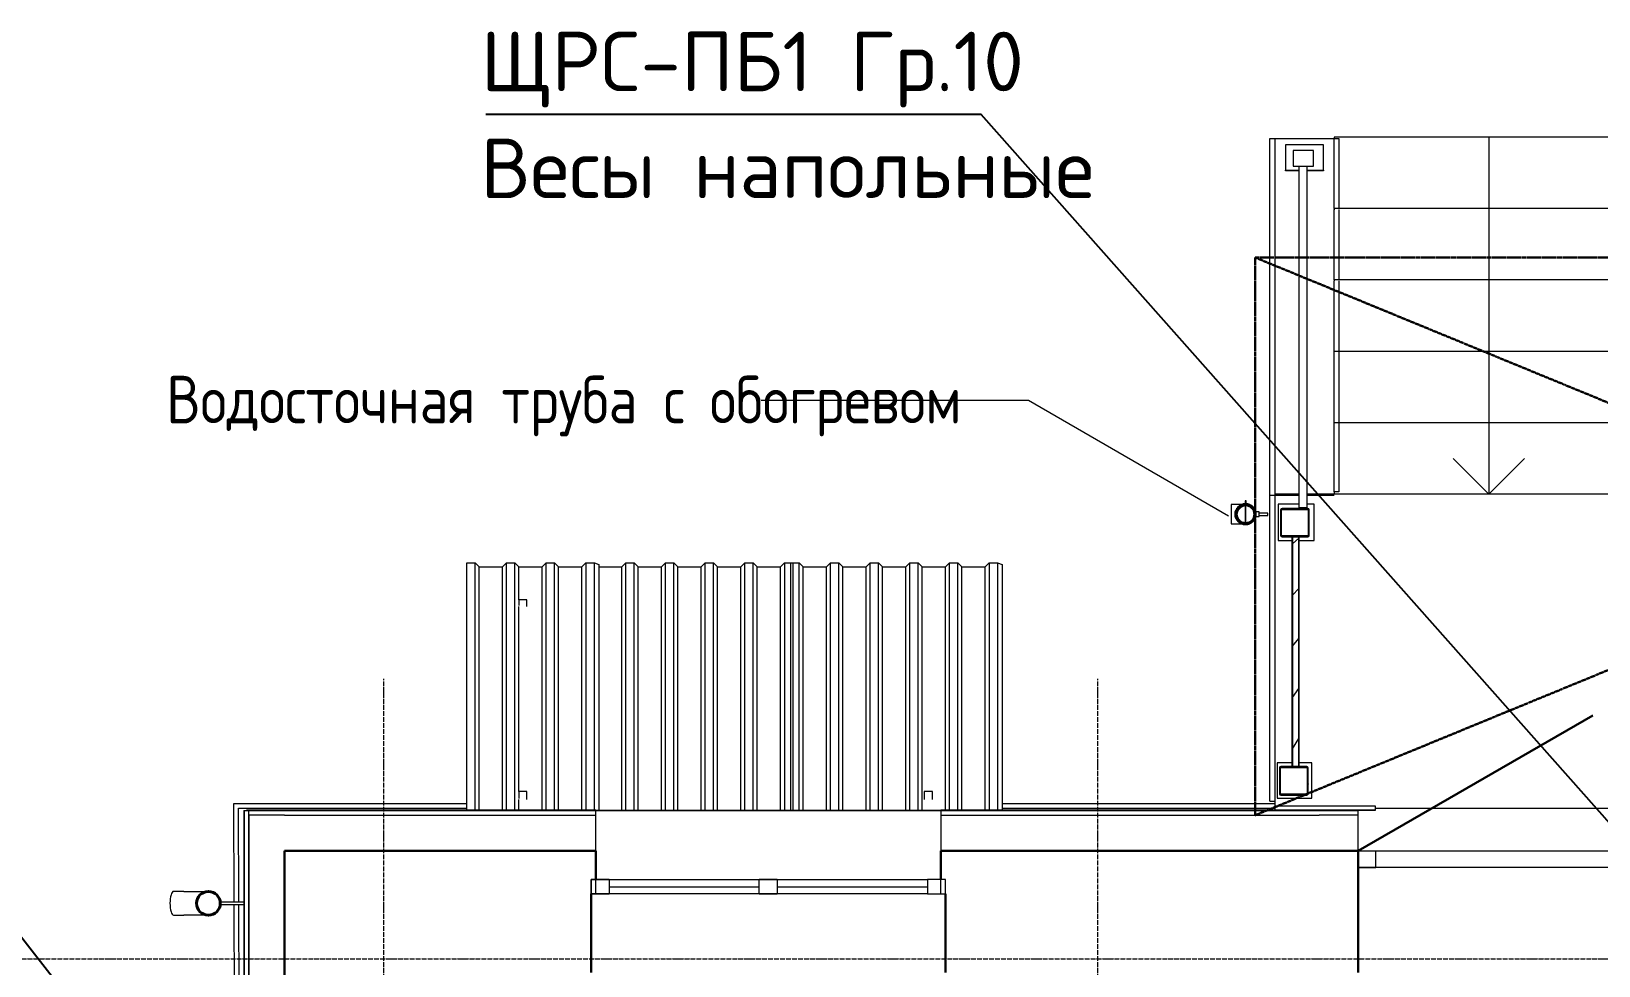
# Model space of a CAD drawing. Header units: millimetres. Extents: x -32 to 417638015, y -35 to 175284279.
# Drawn here: x 416309123 to 416315710, y 175274716 to 175278643 of the extents above; entities that cross this region are included whole.
import ezdxf

# ---------------------------------------------------------------- set-up
doc = ezdxf.new("R2010")
doc.units = ezdxf.units.MM
doc.linetypes.add('ADSK_Линия сетки', pattern=[25, 20, -2.5, 0, -2.5])
doc.linetypes.add('ADSK_Штриховая_ш3 п1_5', pattern=[4.5, 3, -1.5])
for name, color, linetype, lineweight in [('_ Окна', 7, 'Continuous', 9), ('Аннотация', 7, 'Continuous', 18), ('Двери', 7, 'Continuous', 9), ('Лестницы', 7, 'Continuous', 9), ('Обобщенные модели', 7, 'Continuous', 18), ('Ограждение', 7, 'Continuous', 9), ('Окна', 7, 'Continuous', 9), ('Оси', 253, 'Continuous', 9), ('Перекрытие', 7, 'Continuous', 18), ('Стены внутренние', 7, 'Continuous', 18), ('Стены наружные', 7, 'Continuous', 18), ('Стены несущие', 7, 'Continuous', 30), ('Стены отделка', 7, 'Continuous', 30), ('Стены штриховка', 7, 'Continuous', 9), ('Стрелки вверх', 7, 'Continuous', 18), ('ШТРИХОВКА', 252, 'Continuous', 15)]:
    doc.layers.add(name, color=color, linetype=linetype, lineweight=lineweight)
doc.layers.add('PDF __ЭМ_Надписи', color=7, linetype='Continuous')
doc.layers.add('PDF _Текст', color=7, linetype='Continuous')
doc.layers.add('Линии', color=7, linetype='Continuous', lineweight=9, true_color=0x00a600)
doc.styles.add('GOST Common_6', font='GOST_Common.ttf', dxfattribs={"width": 0.9, "height": 125})
doc.styles.add('PDF ISOCPEUR', font='isocpeur.ttf')
pattern_1 = [(45, (557.2005734382547, 188.9018102923583), (-106.0660171779821, 106.0660171779821), [])]

# ---------------------------------------------------------------- blocks, each defined once
blk = doc.blocks.new('1 этаж')
at = {"layer": 'Ограждение'}
h = blk.add_hatch(dxfattribs=at)
h.set_pattern_fill('FP_23', color=8, style=0, pattern_type=2)
h.set_pattern_definition(pattern_1)
h.paths.add_polyline_path([(50251.51233648769, 45007.70702969346), (50290.10300589695, 45007.70702969346), (50290.10300589695, 45011.70702969347), (50181.41671439591, 45011.70702969347), (50181.41671439591, 45007.70702969346), (50251.41426027633, 45007.70702969346)])
h.paths.add_polyline_path([(50175.75986014643, 45013.36388394295), (50179.75986014643, 45013.36388394295), (50179.75986014643, 45122.05017544399), (50175.75986014643, 45122.05017544399), (50175.75986014643, 45062.15415830009)])
h.paths.add_polyline_path([(50181.41671439591, 45007.70702969346), (50179.75986014643, 45012.31906844309), (50175.75986014643, 45013.36388394295), (50177.41671439591, 45009.36388394295), (50179.75986014643, 45008.39332119447)])
h.paths.add_polyline_path([(50295.75986014643, 45013.36388394295), (50295.75986014643, 45122.05017544399), (50291.75986014643, 45122.05017544399), (50291.75986014643, 45013.36388394295), (50293.81040484487, 45013.36388394295)])
h.paths.add_polyline_path([(50290.10300589695, 45007.70702969346), (50294.10300589693, 45009.36388394295), (50295.75986014643, 45013.36388394295), (50291.1478213968, 45011.70702969347)])
h.paths.add_polyline_path([(50181.41671439591, 45127.70702969346), (50181.41671439591, 45123.70702969348), (50290.10300589695, 45123.70702969348), (50290.10300589695, 45127.70702969346), (50254.06370508618, 45127.70702969346)])
h.paths.add_polyline_path([(50175.75986014643, 45122.05017544399), (50180.37189889606, 45123.70702969348), (50181.41671439591, 45127.70702969346), (50177.41671439591, 45126.05017544398)])
h.paths.add_polyline_path([(50295.75986014643, 45122.05017544399), (50293.81040484487, 45126.17137476811), (50290.10300589695, 45127.70702969346), (50291.75986014643, 45123.09499094381), (50294.10300589694, 45122.48295219419)])
h = blk.add_hatch(dxfattribs=at)
h.set_pattern_fill('FP_23', color=8, style=0, pattern_type=2)
h.set_pattern_definition(pattern_1)
h.paths.add_polyline_path([(50252.38440076818, 44042.70702969345), (50252.38440076818, 45007.70702969346), (50225.36615272483, 45007.70702969346), (50225.36615272483, 44042.70702969345)])
h = blk.add_hatch(dxfattribs=at)
h.set_pattern_fill('FP_23', color=8, style=0, pattern_type=2)
h.set_pattern_definition(pattern_1)
h.paths.add_polyline_path([(50290.75986014645, 43928.36388394298), (50290.75986014645, 44037.05017544397), (50286.75986014646, 44037.05017544397), (50286.75986014646, 43928.36388394298)])
h.paths.add_polyline_path([(50285.10300589696, 43922.70702969345), (50289.10300589696, 43924.36388394297), (50290.75986014645, 43928.36388394298), (50286.14782139682, 43926.70702969348)])
h.paths.add_polyline_path([(50285.10300589696, 43922.70702969345), (50285.10300589696, 43926.70702969348), (50176.41671439593, 43926.70702969348), (50176.41671439593, 43922.70702969345)])
h.paths.add_polyline_path([(50170.75986014644, 43928.36388394298), (50174.75986014644, 43928.36388394298), (50174.75986014644, 44037.05017544397), (50170.75986014644, 44037.05017544397), (50170.75986014644, 43983.51191490846)])
h.paths.add_polyline_path([(50176.41671439593, 43922.70702969345), (50174.75986014644, 43927.31906844311), (50170.75986014644, 43928.36388394298), (50172.41671439593, 43924.36388394297), (50174.75986014644, 43923.39332119447)])
h.paths.add_polyline_path([(50285.10300589696, 44042.70702969345), (50176.41671439593, 44042.70702969346), (50176.41671439593, 44038.70702969345), (50285.10300589696, 44038.70702969345)])
h.paths.add_polyline_path([(50290.75986014645, 44037.05017544397), (50289.10300589696, 44041.05017544396), (50285.10300589696, 44042.70702969345), (50286.75986014646, 44038.09499094382)])
h.paths.add_polyline_path([(50170.75986014644, 44037.05017544397), (50175.37189889608, 44038.70702969345), (50176.41671439593, 44042.70702969346), (50172.41671439593, 44041.05017544396)])
at = {"layer": '_ Окна', "color": 8, "lineweight": 18}
for p, q in [((47277.18663404747, 43507.70702969345), (47277.18663404747, 43567.70702969345)), ((47277.18663404747, 43567.70702969345), (47353.18663404747, 43567.70702969345)), ((47353.18663404747, 43567.70702969345), (47353.18663404747, 43507.70702969345)), ((47984.18663404747, 43507.70702969345), (47984.18663404747, 43567.70702969345)), ((47984.18663404747, 43567.70702969345), (48060.18663404747, 43567.70702969345)), ((48060.18663404747, 43567.70702969345), (48060.18663404747, 43507.70702969345)), ((48691.18663404747, 43567.70702969345), (48691.18663404747, 43507.70702969345)), ((48767.18663404747, 43567.70702969345), (48691.18663404747, 43567.70702969345)), ((48767.18663404747, 43507.70702969345), (48767.18663404747, 43567.70702969345)), ((47353.18663404747, 43507.70702969345), (47277.18663404747, 43507.70702969345)), ((48060.18663404747, 43507.70702969345), (47984.18663404747, 43507.70702969345)), ((48691.18663404747, 43507.70702969345), (48767.18663404747, 43507.70702969345))]:
    blk.add_line(p, q, dxfattribs=at)
at = {"layer": '_ Окна', "color": 8}
for p, q in [((47297.18663404747, 43507.70702969345), (47297.18663404747, 43567.70702969345)), ((48747.18663404747, 43507.70702969345), (48747.18663404747, 43567.70702969345)), ((47353.18663404747, 43537.70702969345), (47984.18663404747, 43537.70702969345)), ((48060.18663404747, 43537.70702969345), (48691.18663404747, 43537.70702969345))]:
    blk.add_line(p, q, dxfattribs=at)
at = {"layer": 'Аннотация', "color": 8, "lineweight": 9}
for p, q in [((49115.40380761842, 45580.96018787101), (47992.52061695486, 45580.96018787101)), ((49956.23709271409, 45094.72607674604), (49115.40380761842, 45580.96018787101))]:
    blk.add_line(p, q, dxfattribs=at)
at = {"layer": 'Двери', "color": 8, "lineweight": 30}
blk.add_line((50501.18663404747, 43687.70702969439), (51488.45559436173, 44257.70702969439), dxfattribs=at)
at = {"layer": 'Двери', "color": 8}
for p, q in [((50576.18663404745, 43617.70702969341), (50576.18663404748, 43687.70702969343)), ((50501.18663404748, 43617.7070296934), (50576.18663404742, 43617.70702969341))]:
    blk.add_line(p, q, dxfattribs=at)
at = {"layer": 'Лестницы', "color": 8}
for p, q in [((51700.75986014633, 46687.7070296934), (50400.75986014635, 46687.7070296934)), ((50400.75986014635, 46687.7070296934), (50400.75986014635, 46682.42504346154)), ((51700.75986014633, 46687.7070296934), (50400.75986014635, 46687.7070296934)), ((50400.75986014635, 46387.7070296934), (50400.75986014635, 46382.42504346154)), ((51700.75986014633, 46387.7070296934), (50400.75986014635, 46387.7070296934)), ((51700.75986014633, 46387.7070296934), (50400.75986014635, 46387.7070296934)), ((50400.75986014635, 46087.7070296934), (50400.75986014635, 46084.55201778309)), ((51700.75986014633, 46087.7070296934), (50400.75986014635, 46087.7070296934)), ((51700.75986014633, 46087.7070296934), (50400.75986014635, 46087.7070296934)), ((50400.75986014635, 45787.7070296934), (50400.75986014635, 45785.61550494387)), ((51700.75986014633, 45787.7070296934), (50400.75986014635, 45787.7070296934)), ((51700.75986014633, 45787.7070296934), (50400.75986014635, 45787.7070296934)), ((51700.75986014633, 45487.7070296934), (50400.75986014635, 45487.7070296934)), ((51700.75986014633, 45487.7070296934), (50400.75986014635, 45487.7070296934)), ((51700.75986014633, 45187.70702969341), (50400.75986014635, 45187.70702969341))]:
    blk.add_line(p, q, dxfattribs=at)
at = {"layer": 'Линии', "color": 8, "linetype": 'ADSK_Штриховая_ш3 п1_5', "lineweight": 30}
for p, q in [((50068.18060882462, 46182.42504346152), (50068.18060882462, 43837.70702969341)), ((55768.18060882462, 46182.42504346152), (50068.18060882462, 46182.42504346152)), ((55768.18060882462, 46182.42504346152), (50068.18060882462, 43837.70702969341)), ((50068.18060882462, 46182.42504346152), (55768.18060882462, 43837.70702969341))]:
    blk.add_line(p, q, dxfattribs=at)
at = {"layer": 'Обобщенные модели', "color": 8}
for p, q in [((50014.4472022405, 45144.30702969345), (49967.18060882463, 45144.30702969345)), ((50030.68031071993, 45160.06669170073), (50026.06319897516, 45160.06669170073)), ((50026.06319897516, 45160.06669170073), (50026.06319897516, 45146.45522706081)), ((50028.18060882464, 45064.40702969346), (50028.18060882464, 45142.00702969344)), ((50028.18060882459, 45142.00702969341), (50028.18060882459, 45064.40702969341)), ((50030.68031071993, 45146.43268400809), (50030.68031071993, 45160.06669170073)), ((49967.18060882463, 45062.10702969345), (50014.4472022405, 45062.10702969345)), ((50084.9806088246, 45113.20057197943), (50070.31084174492, 45113.20057197943)), ((50070.40604828225, 45093.21348740738), (50084.9806088246, 45093.21348740738)), ((50084.9806088246, 45093.21348740738), (50084.9806088246, 45113.20057197943)), ((50121.48060882464, 45108.20702969345), (50084.98060882464, 45108.20702969345)), ((50084.98060882464, 45098.20702969345), (50121.48060882464, 45098.20702969345)), ((50121.4806088246, 45098.20702969341), (50121.4806088246, 45108.20702969341)), ((46755.20023308225, 44899.04512909705), (46790.20023308225, 44899.04512909706)), ((46755.20023308225, 43857.70702969343), (46755.20023308225, 44899.04512909705)), ((46790.20023308225, 44899.04512909706), (46807.20023308226, 44882.45715214576)), ((46790.20023308225, 43857.70702969343), (46790.20023308225, 44899.04512909706)), ((46807.20023308226, 44882.45715214576), (46904.90023308225, 44882.45715214576)), ((46807.20023308226, 43857.70702969343), (46807.20023308226, 44882.45715214576)), ((46904.90023308225, 44882.45715214576), (46921.90023308225, 44899.04512909706)), ((46904.90023308225, 43857.70702969343), (46904.90023308225, 44882.45715214576)), ((46921.90023308225, 44899.04512909706), (46956.90023308225, 44899.04512909706)), ((46921.90023308225, 43857.70702969343), (46921.90023308225, 44899.04512909706)), ((46956.90023308225, 44899.04512909706), (46973.90023308225, 44882.45715214576)), ((46956.90023308225, 43857.70702969343), (46956.90023308225, 44899.04512909706)), ((46973.90023308225, 44882.45715214576), (47071.60023308225, 44882.45715214576)), ((46973.90023308225, 44743.99630232337), (46973.90023308225, 44882.45715214576)), ((47071.60023308225, 44882.45715214576), (47088.60023308225, 44899.04512909706)), ((47071.60023308225, 43857.70702969343), (47071.60023308225, 44882.45715214576)), ((47088.60023308225, 44899.04512909706), (47123.60023308225, 44899.04512909706)), ((47088.60023308225, 43857.70702969343), (47088.60023308225, 44899.04512909706)), ((47123.60023308225, 44899.04512909706), (47140.60023308226, 44882.45715214576)), ((47123.60023308225, 43857.70702969343), (47123.60023308225, 44899.04512909706)), ((47140.60023308226, 44882.45715214576), (47238.30023308225, 44882.45715214576)), ((47140.60023308226, 43857.70702969343), (47140.60023308226, 44882.45715214576)), ((47238.30023308225, 44882.45715214576), (47255.30023308226, 44899.04512909706)), ((47238.30023308225, 43857.70702969343), (47238.30023308225, 44882.45715214576)), ((47255.30023308226, 44899.04512909706), (47290.30023308225, 44899.04512909706)), ((47255.30023308226, 44899.04512909706), (47255.30023308226, 43857.70702969343)), ((47256.80023308226, 44899.04512909704), (47291.80023308226, 44899.04512909705)), ((47256.80023308226, 43857.70702969343), (47256.80023308226, 44899.04512909704)), ((47290.30023308225, 44899.04512909706), (47290.30023308225, 43857.6017436746)), ((47291.80023308226, 43857.62467713854), (47291.80023308226, 44899.04512909705)), ((47291.80023308226, 44898.53209888207), (47310.30023308226, 44892.20472623054)), ((47310.30023308226, 44892.20472623054), (47310.30023308226, 43857.70702969341)), ((47310.30023308226, 44882.45715214575), (47406.50023308226, 44882.45715214575)), ((47406.50023308226, 44882.45715214575), (47423.50023308225, 44899.04512909705)), ((47406.50023308226, 43857.70702969341), (47406.50023308226, 44882.45715214575)), ((47423.50023308225, 44899.04512909705), (47458.50023308225, 44899.04512909705)), ((47423.50023308225, 43857.70702969341), (47423.50023308225, 44899.04512909705)), ((47458.50023308225, 44899.04512909705), (47475.50023308225, 44882.45715214575)), ((47458.50023308225, 43857.70702969341), (47458.50023308225, 44899.04512909705)), ((47475.50023308225, 44882.45715214575), (47573.20023308225, 44882.45715214575)), ((47475.50023308225, 43857.70702969341), (47475.50023308225, 44882.45715214575)), ((47573.20023308225, 44882.45715214575), (47590.20023308225, 44899.04512909705)), ((47573.20023308225, 43857.70702969341), (47573.20023308225, 44882.45715214575)), ((47590.20023308225, 44899.04512909705), (47625.20023308225, 44899.04512909705)), ((47590.20023308225, 43857.70702969341), (47590.20023308225, 44899.04512909705)), ((47625.20023308225, 44899.04512909705), (47642.20023308226, 44882.45715214575)), ((47625.20023308225, 43857.70702969341), (47625.20023308225, 44899.04512909705)), ((47642.20023308226, 44882.45715214575), (47739.90023308225, 44882.45715214575)), ((47642.20023308226, 43857.70702969341), (47642.20023308226, 44882.45715214575)), ((47739.90023308225, 44882.45715214575), (47756.90023308225, 44899.04512909705)), ((47739.90023308225, 43857.70702969341), (47739.90023308225, 44882.45715214575)), ((47756.90023308225, 44899.04512909705), (47791.90023308225, 44899.04512909705)), ((47756.90023308225, 43857.70702969341), (47756.90023308225, 44899.04512909705)), ((47791.90023308225, 44899.04512909705), (47808.90023308225, 44882.45715214575)), ((47791.90023308225, 43857.70702969341), (47791.90023308225, 44899.04512909705)), ((47808.90023308225, 44882.45715214575), (47906.60023308226, 44882.45715214575)), ((47808.90023308225, 43857.70702969341), (47808.90023308225, 44882.45715214575)), ((47906.60023308226, 44882.45715214575), (47923.60023308225, 44899.04512909705)), ((47906.60023308226, 43857.70702969341), (47906.60023308226, 44882.45715214575)), ((47923.60023308225, 44899.04512909705), (47958.60023308225, 44899.04512909705)), ((47923.60023308225, 43857.70702969341), (47923.60023308225, 44899.04512909705)), ((47958.60023308225, 44899.04512909705), (47975.60023308226, 44882.45715214575)), ((47958.60023308225, 43857.70702969341), (47958.60023308225, 44899.04512909705)), ((47975.60023308226, 44882.45715214575), (48073.30023308226, 44882.45715214575)), ((47975.60023308226, 43857.70702969341), (47975.60023308226, 44882.45715214575)), ((48073.30023308226, 44882.45715214575), (48090.30023308226, 44899.04512909705)), ((48073.30023308226, 43857.70702969341), (48073.30023308226, 44882.45715214575)), ((48090.30023308226, 44899.04512909705), (48125.30023308225, 44899.04512909705)), ((48090.30023308226, 44899.04512909705), (48090.30023308226, 43857.70702969341)), ((48116.80023308226, 44899.04512909703), (48151.80023308226, 44899.04512909704)), ((48116.80023308226, 43857.70702969342), (48116.80023308226, 44899.04512909703)), ((48125.30023308225, 44899.04512909705), (48125.30023308225, 43857.70702969341)), ((48151.80023308226, 44899.04512909704), (48168.80023308226, 44882.45715214575)), ((48151.80023308226, 43857.70702969342), (48151.80023308226, 44899.04512909704)), ((48168.80023308226, 44882.45715214575), (48266.50023308226, 44882.45715214575)), ((48168.80023308226, 43857.70702969342), (48168.80023308226, 44882.45715214575)), ((48266.50023308226, 44882.45715214575), (48283.50023308226, 44899.04512909704)), ((48266.50023308226, 43857.70702969342), (48266.50023308226, 44882.45715214575)), ((48283.50023308226, 44899.04512909704), (48318.50023308226, 44899.04512909704)), ((48283.50023308226, 43857.70702969342), (48283.50023308226, 44899.04512909704)), ((48318.50023308226, 44899.04512909704), (48335.50023308225, 44882.45715214575)), ((48318.50023308226, 43857.70702969342), (48318.50023308226, 44899.04512909704)), ((48335.50023308225, 44882.45715214575), (48433.20023308226, 44882.45715214575)), ((48335.50023308225, 43857.70702969342), (48335.50023308225, 44882.45715214575)), ((48433.20023308226, 44882.45715214575), (48450.20023308225, 44899.04512909704)), ((48433.20023308226, 43857.70702969342), (48433.20023308226, 44882.45715214575)), ((48450.20023308225, 44899.04512909704), (48485.20023308226, 44899.04512909704)), ((48450.20023308225, 43857.70702969342), (48450.20023308225, 44899.04512909704)), ((48485.20023308226, 44899.04512909704), (48502.20023308226, 44882.45715214575)), ((48485.20023308226, 43857.70702969342), (48485.20023308226, 44899.04512909704)), ((48502.20023308226, 44882.45715214575), (48599.90023308225, 44882.45715214575)), ((48502.20023308226, 43857.70702969342), (48502.20023308226, 44882.45715214575)), ((48599.90023308225, 44882.45715214575), (48616.90023308226, 44899.04512909704)), ((48599.90023308225, 43857.70702969342), (48599.90023308225, 44882.45715214575)), ((48616.90023308226, 44899.04512909704), (48651.90023308226, 44899.04512909704)), ((48616.90023308226, 43857.70702969342), (48616.90023308226, 44899.04512909704)), ((48651.90023308226, 44899.04512909704), (48668.90023308225, 44882.45715214575)), ((48651.90023308226, 43857.70702969342), (48651.90023308226, 44899.04512909704)), ((48668.90023308225, 44882.45715214575), (48766.60023308226, 44882.45715214575)), ((48668.90023308225, 43857.70702969342), (48668.90023308225, 44882.45715214575)), ((48766.60023308226, 44882.45715214575), (48783.60023308226, 44899.04512909704)), ((48766.60023308226, 43857.7070296934), (48766.60023308226, 44882.45715214575)), ((48783.60023308226, 44899.04512909704), (48818.60023308226, 44899.04512909704)), ((48783.60023308226, 43857.7070296934), (48783.60023308226, 44899.04512909704)), ((48818.60023308226, 44899.04512909704), (48835.60023308226, 44882.45715214575)), ((48818.60023308226, 43857.7070296934), (48818.60023308226, 44899.04512909704)), ((48835.60023308226, 44882.45715214575), (48933.30023308226, 44882.45715214575)), ((48835.60023308226, 43857.7070296934), (48835.60023308226, 44882.45715214575)), ((48933.30023308226, 44882.45715214575), (48950.30023308226, 44899.04512909704)), ((48933.30023308226, 43857.7070296934), (48933.30023308226, 44882.45715214575)), ((48950.30023308226, 44899.04512909704), (48985.30023308226, 44899.04512909704)), ((48950.30023308226, 44899.04512909704), (48950.30023308226, 43857.7070296934)), ((48985.30023308226, 44899.04512909704), (49005.30023308226, 44892.20472623053)), ((48985.30023308226, 44899.04512909704), (48985.30023308226, 43857.7070296934)), ((49005.30023308226, 44892.20472623053), (49005.30023308226, 43857.7070296934)), ((46973.90023308225, 43937.70702969366), (46973.90023308225, 44714.83927803209)), ((46973.90023308225, 43857.70702969343), (46973.90023308225, 43904.33343929257)), ((45565.40709851826, 43517.76122519004), (45522.9029615472, 43517.76122519004)), ((45522.9029615472, 43417.76122519004), (45565.40709851826, 43417.76122519004)), ((45819.05454936203, 43472.76122519004), (45719.91333199013, 43472.76122519004)), ((45719.91333199013, 43462.76122519004), (45819.05454936203, 43462.76122519004))]:
    blk.add_line(p, q, dxfattribs=at)
at = {"layer": 'Обобщенные модели', "color": 8, "flags": 128}
for points in [[(49967.18060882459, 45144.30702969341), (49967.18060882459, 45143.11273838962), (49967.18060882459, 45139.59927234776), (49967.18060882459, 45133.97082144325), (49967.18060882459, 45126.55449078406), (49967.18060882459, 45117.78129055086), (49967.18060882459, 45108.16108725191), (49967.18060882459, 45098.25297213492), (49967.18060882459, 45088.63276883596), (49967.18060882459, 45079.85956860276), (49967.18060882459, 45072.44323794358), (49967.18060882459, 45066.81478703907), (49967.18060882459, 45063.3013209972), (49967.18060882459, 45062.10702969341)], [(45565.40709851826, 43517.76122519004), (45571.07483895204, 43517.76122519004), (45576.65935801952, 43517.76122519004), (45582.15172168152, 43517.76122519004), (45587.54314332781, 43517.76122519004), (45592.82499783389, 43517.76122519004), (45597.98883535928, 43517.76122519004), (45603.02639486549, 43517.76122519004), (45607.92961733192, 43517.76122519004), (45612.69065864861, 43517.76122519004), (45617.30190216507, 43517.76122519004), (45621.75597087537, 43517.76122519004), (45626.04573921972, 43517.76122519004), (45630.16434448386, 43517.76122519004), (45634.10519777797, 43517.76122519004), (45637.86199457743, 43517.76122519004), (45641.42872480879, 43517.76122519004), (45644.79968246454, 43517.76122519004), (45647.96947473152, 43517.76122519004), (45650.9330306183, 43517.76122519004), (45653.68560906762, 43517.76122519004), (45656.03767979733, 43517.76122519004)], [(45656.03767979733, 43417.76122519004), (45654.76729884503, 43417.76122519004), (45652.10378777893, 43417.76122519004), (45649.22742631368, 43417.76122519004), (45646.14281601404, 43417.76122519004), (45642.85489159849, 43417.76122519004), (45639.36891304468, 43417.76122519004), (45635.69045717467, 43417.76122519004), (45631.82540873317, 43417.76122519004), (45627.77995097316, 43417.76122519004), (45623.5605557641, 43417.76122519004), (45619.17397323823, 43417.76122519004), (45614.62722099181, 43417.76122519004), (45609.92757285855, 43417.76122519004), (45605.0825472729, 43417.76122519004), (45600.09989524225, 43417.76122519004), (45594.98758794695, 43417.76122519004), (45589.75380398809, 43417.76122519004), (45584.40691630353, 43417.76122519004), (45578.95547877297, 43417.76122519004), (45573.40821253353, 43417.76122519004), (45567.77399202785, 43417.76122519004), (45565.40709851826, 43417.76122519004)]]:
    blk.add_lwpolyline(points, dxfattribs=at)
at = {"layer": 'Обобщенные модели', "color": 8}
for centre, radius, start, end in [((50028.18060882459, 45103.20702969341), 43.60000000000001, 92.78010626869694, 180), ((50028.32144959153, 45103.24949578322), 43.26470745397472, 92.99197800776051, 346.5870623816772), ((50028.18060882459, 45103.20702969341), 41.00000000000001, 151.0371124491236, 178.9628875510419), ((50028.18060882459, 45103.20702969341), 41.00000000000003, 121.0371124489064, 148.9628875510936), ((50028.18060882459, 45103.20702969341), 41.00000000000003, 91.03711244895815, 118.9628875508764), ((50028.18060882459, 45103.20702969341), 41.00000000000001, 61.03711244912355, 87.54989078123627), ((50028.18011739477, 45103.20461239151), 43.30031342094128, 13.34723178971028, 86.6898566478873), ((50028.18060882459, 45103.20702969341), 43.59999999999998, 13.28397328925097, 86.67725694654614), ((50028.18060882459, 45103.20702969341), 40.99999999999997, 31.03711244854919, 58.9628875510936), ((50028.18060882459, 45103.20702969341), 40.99999999999997, 1.037112448958166, 28.96288755124119), ((50028.18060882459, 45103.20702969341), 43.60000000000004, 180, 346.716026710749), ((50028.18060882459, 45103.20702969341), 40.99999999999997, 181.0371124489582, 208.9628875512412), ((50028.18060882459, 45103.20702969341), 40.99999999999999, 211.0371124489064, 238.9628875510936), ((50028.18060882459, 45103.20702969341), 41, 241.0371124491236, 268.9628875510418), ((50028.18060882459, 45103.20702969341), 41.00000000000004, 272.4501092187637, 298.9628875508764), ((50028.18060882459, 45103.20702969341), 41.00000000000004, 301.0371124489064, 328.9628875514508), ((50028.18060882459, 45103.20702969341), 41, 331.0371124491235, 358.9628875510418), ((45669.05454936204, 43467.76122518999), 52.00000000000003, 0, 180), ((45669.05454936204, 43467.76122518999), 52.00000000000003, 180, 0)]:
    blk.add_arc(centre, radius, start, end, dxfattribs=at)
at = {"layer": 'Обобщенные модели', "color": 8, "lineweight": 40}
for centre, radius, start, end in [((50028.18060882459, 45103.20702969341), 41.10000000000004, 90, 270), ((50028.18060882459, 45103.20702969341), 38.79999999999996, 90, 270), ((50028.18060882459, 45103.20702969341), 41.10000000000004, 270, 90), ((50028.18060882459, 45103.20702969341), 38.79999999999996, 270, 90), ((45669.054549362, 43467.76122518998), 49.99999999999997, 0, 180), ((45669.054549362, 43467.76122518998), 49.99999999999995, 180, 0)]:
    blk.add_arc(centre, radius, start, end, dxfattribs=at)
at = {"layer": 'Обобщенные модели', "color": 8}
for major_axis, ratio, start_param, end_param in [((1.967785274346598e-13, -49.99999999999999), 0.3090169943749482, 3.141592653589792, 4.712388980384689), ((1.190629157108989e-13, -50.00000000000001), 0.3090169943749481, 4.712388980384695, 6.283185307179597)]:
    blk.add_ellipse((45522.90296154716, 43467.76122518999), major_axis=major_axis, ratio=ratio, start_param=start_param, end_param=end_param, dxfattribs=at)
at = {"layer": 'Ограждение', "color": 8}
for p, q in [((50355.45601520662, 46655.51878807238), (50196.06370508613, 46655.51878807238)), ((50196.06370508613, 46655.51878807238), (50196.06370508613, 46548.59800516978)), ((50355.45601520662, 46548.59800516978), (50355.45601520662, 46655.51878807238)), ((50313.94950161606, 46631.66215173583), (50228.83142434813, 46631.66215173583)), ((50228.83142434813, 46631.66215173583), (50228.83142434813, 46566.24606074714)), ((50313.94950161606, 46566.24606074714), (50313.94950161606, 46631.66215173583)), ((50196.06370508613, 46548.59800516978), (50254.06370508613, 46548.59800516978)), ((50196.06370508613, 46545.87406217134), (50196.06370508613, 46548.59800516978)), ((50254.06370508613, 46545.87406217134), (50196.06370508613, 46545.87406217134)), ((50228.83142434813, 46566.24606074714), (50313.94950161606, 46566.24606074714)), ((50254.06370508613, 45130.19264653763), (50254.06370508613, 46566.24606074713)), ((50286.06370508613, 46566.24606074713), (50286.06370508613, 45130.19264653763)), ((50286.06370508614, 46548.59800516978), (50355.45601520662, 46548.59800516978)), ((50355.45601520662, 46545.87406217134), (50286.06370508614, 46545.87406217134)), ((50355.45601520662, 46548.59800516978), (50355.45601520662, 46545.87406217134)), ((50254.06370508613, 45145.54568141956), (50165.75986014635, 45145.54568141956)), ((50165.75986014635, 45145.54568141956), (50165.75986014635, 44992.08282632643)), ((50316.46279071951, 45145.54568141956), (50286.06370508614, 45145.54568141956)), ((50316.46279071951, 44992.08282632643), (50316.46279071951, 45145.54568141956)), ((50165.75986014635, 44992.08282632643), (50224.02745401094, 44992.08282632643)), ((50223.91426027629, 44042.70702969342), (50223.91426027629, 45007.70702969342)), ((50253.81331767145, 44992.08282632643), (50316.46279071951, 44992.08282632643)), ((50253.91426027634, 44042.70702969346), (50253.91426027634, 45007.70702969346)), ((47007.80023308169, 44743.99630232338), (46973.38957806419, 44743.99630232338)), ((46973.38957806419, 44743.99630232338), (46973.38957806419, 44719.09887722933)), ((47007.80023308169, 44714.8392780321), (47007.80023308169, 44743.99630232338)), ((50224.02282221846, 44057.7070296934), (50160.75986014635, 44057.7070296934)), ((50160.75986014635, 44057.7070296934), (50160.75986014635, 43909.79402056701)), ((50306.35187226894, 44057.7070296934), (50253.8086929711, 44057.7070296934)), ((50306.35187226894, 43909.79402056701), (50306.35187226894, 44057.7070296934)), ((47007.80023308167, 43937.70702969366), (46973.38957806417, 43937.70702969366)), ((46973.38957806417, 43937.70702969366), (46973.38957806417, 43908.59303849007)), ((47007.80023308167, 43904.33343929257), (47007.80023308167, 43937.70702969366)), ((48712.00844082891, 43937.70702969366), (48677.59778581141, 43937.70702969366)), ((48677.59778581141, 43937.70702969366), (48677.59778581141, 43904.33343929255)), ((48712.00844082891, 43904.33343929255), (48712.00844082891, 43937.70702969366)), ((50160.75986014635, 43909.79402056701), (50306.35187226894, 43909.79402056701))]:
    blk.add_line(p, q, dxfattribs=at)
at = {"layer": 'Ограждение', "color": 8, "lineweight": 18}
for p, q in [((50290.10300589689, 45127.70702969343), (50181.41671439586, 45127.70702969343)), ((50181.41671439586, 45123.70702969343), (50290.10300589689, 45123.70702969343)), ((50254.06370508613, 45130.19264653764), (50254.06370508613, 45127.70702969343)), ((50286.06370508612, 45130.19264653764), (50254.06370508613, 45130.19264653764)), ((50254.06370508613, 45127.70702969343), (50286.06370508612, 45127.70702969343)), ((50286.06370508612, 45127.70702969343), (50286.06370508612, 45130.19264653764)), ((50175.75986014638, 45122.05017544393), (50175.75986014638, 45013.3638839429)), ((50179.75986014638, 45013.3638839429), (50179.75986014638, 45122.05017544393)), ((50291.75986014638, 45122.05017544393), (50291.75986014638, 45013.3638839429)), ((50295.75986014638, 45013.3638839429), (50295.75986014638, 45122.05017544393)), ((50290.10300589689, 45011.70702969342), (50181.41671439586, 45011.70702969342)), ((50181.41671439586, 45007.70702969342), (50290.10300589689, 45007.70702969342)), ((50252.38440076813, 45007.70702969342), (50225.36615272478, 45007.70702969342)), ((50225.36615272478, 45007.70702969342), (50225.36615272478, 44042.70702969341)), ((50252.38440076813, 44042.70702969341), (50252.38440076813, 45007.70702969342)), ((50170.75986014639, 44037.05017544392), (50170.75986014639, 43928.36388394293)), ((50174.75986014639, 43928.36388394293), (50174.75986014639, 44037.05017544392)), ((50285.10300589691, 44042.70702969341), (50176.41671439588, 44042.70702969341)), ((50176.41671439588, 44038.70702969341), (50285.10300589691, 44038.70702969341)), ((50225.36615272478, 44042.70702969341), (50252.38440076813, 44042.70702969341)), ((50286.7598601464, 44037.05017544392), (50286.7598601464, 43928.36388394293)), ((50290.7598601464, 43928.36388394293), (50290.7598601464, 44037.05017544392)), ((50285.10300589691, 43926.70702969344), (50176.41671439588, 43926.70702969344)), ((50176.41671439588, 43922.7070296934), (50285.10300589691, 43922.70702969344))]:
    blk.add_line(p, q, dxfattribs=at)
for centre, radius, start, end in [((50181.41671439587, 45122.05017544392), 5.656854249486059, 90, 180), ((50181.41671439587, 45122.05017544392), 1.656854249486059, 90, 180), ((50290.10300589689, 45122.05017544392), 5.656854249493335, 0, 90), ((50290.10300589689, 45122.05017544392), 1.656854249493335, 0, 90), ((50181.41671439587, 45013.3638839429), 5.656854249486059, 180, 270), ((50181.41671439587, 45013.3638839429), 1.656854249486059, 180, 270), ((50290.10300589689, 45013.3638839429), 5.656854249493335, 270, 0), ((50290.10300589689, 45013.3638839429), 1.656854249493335, 270, 0), ((50176.41671439588, 44037.05017544393), 5.656854249493335, 90, 180), ((50176.41671439588, 44037.05017544393), 1.656854249493335, 90, 180), ((50285.1030058969, 44037.05017544393), 5.656854249486059, 0, 90), ((50285.1030058969, 44037.05017544393), 1.656854249486059, 0, 90), ((50176.41671439588, 43928.36388394292), 5.656854249493335, 180, 270), ((50176.41671439588, 43928.36388394292), 1.656854249493335, 180, 270), ((50285.1030058969, 43928.36388394292), 5.656854249486059, 270, 0), ((50285.1030058969, 43928.36388394292), 1.656854249486059, 270, 0)]:
    blk.add_arc(centre, radius, start, end, dxfattribs=at)
at = {"layer": 'Окна', "color": 8}
for p, q in [((47277.18663404747, 43567.70702969345), (47277.18663404747, 43507.70702969345)), ((47353.18663404747, 43567.70702969345), (47277.18663404747, 43567.70702969345)), ((47353.18663404747, 43567.70702969345), (47984.18663404747, 43567.70702969345)), ((48060.18663404747, 43567.70702969345), (47984.18663404747, 43567.70702969345)), ((48060.18663404747, 43567.70702969345), (48691.18663404747, 43567.70702969345)), ((48767.18663404747, 43567.70702969345), (48691.18663404747, 43567.70702969345)), ((48767.18663404747, 43507.70702969345), (48767.18663404747, 43567.70702969345)), ((47277.18663404747, 43507.70702969345), (47353.18663404747, 43507.70702969345)), ((47984.18663404747, 43507.70702969339), (47353.18663404747, 43507.70702969339)), ((47984.18663404747, 43507.70702969345), (48060.18663404747, 43507.70702969345)), ((48691.18663404747, 43507.70702969339), (48060.18663404747, 43507.70702969339)), ((48691.18663404747, 43507.70702969345), (48767.18663404747, 43507.70702969345))]:
    blk.add_line(p, q, dxfattribs=at)
at = {"layer": 'Оси', "color": 8, "linetype": 'ADSK_Линия сетки'}
for p, q in [((46406.76592647669, -4162.595295516364), (46406.76592647677, 44411.90026894389)), ((49406.76592647671, -4162.595295516368), (49406.76592647678, 44411.90026894388)), ((-9557.527964694305, 43233.90181029196), (56672.20057343829, 43233.90181029175))]:
    blk.add_line(p, q, dxfattribs=at)
at = {"layer": 'Перекрытие', "color": 8}
for p, q in [((50254.06370508613, 45187.70702969341), (50150.75986014638, 45187.70702969341)), ((50150.75986014638, 45187.70702969341), (50150.75986014633, 43887.7070296935)), ((51706.06370508613, 45187.70702969341), (50286.06370508613, 45187.70702969341)), ((50501.18663404748, 43687.70702969343), (51641.18663404745, 43687.70702969343)), ((51641.18663404748, 43617.7070296934), (50501.18663404748, 43617.7070296934))]:
    blk.add_line(p, q, dxfattribs=at)
at = {"layer": 'Стены внутренние', "color": 8}
for p, q in [((50150.75986014633, 46682.42504346152), (50400.75986014635, 46682.42504346152)), ((50400.75986014635, 45197.70702969341), (50400.75986014635, 45187.70702969341)), ((50254.06370508613, 45182.42504346154), (50150.75986014633, 45182.42504346154)), ((50400.75986014635, 45182.42504346154), (50286.06370508613, 45182.42504346154))]:
    blk.add_line(p, q, dxfattribs=at)
at = {"layer": 'Стены наружные', "color": 8}
for p, q in [((50130.75986014633, 43897.70702969395), (50130.75986014633, 46682.42504346152)), ((50130.75986014633, 46682.42504346152), (50150.75986014633, 46682.42504346152)), ((50150.75986014633, 46682.42504346152), (50150.75986014633, 45187.70702969341)), ((50400.75986014635, 46387.7070296934), (50400.75986014635, 46682.42504346152)), ((50400.75986014635, 46682.42504346152), (50420.75986014635, 46682.42504346152)), ((50420.75986014635, 46682.42504346152), (50420.75986014635, 46387.7070296934)), ((50400.75986014635, 46087.7070296934), (50400.75986014635, 46383.48853062232)), ((50420.75986014635, 46383.48853062232), (50420.75986014635, 46087.7070296934)), ((50400.75986014635, 45787.7070296934), (50400.75986014635, 46084.55201778309)), ((50420.75986014635, 46084.55201778309), (50420.75986014635, 45787.7070296934)), ((50400.75986014635, 45487.7070296934), (50400.75986014635, 45785.61550494387)), ((50420.75986014635, 45785.61550494387), (50420.75986014635, 45487.7070296934)), ((50400.75986014635, 45197.70702969341), (50400.75986014635, 45486.67899210466)), ((50420.75986014635, 45486.67899210466), (50420.75986014635, 45197.70702969341)), ((50420.75986014635, 45197.70702969341), (50400.75986014635, 45197.70702969341)), ((50150.75986014633, 45182.42504346152), (50130.75986014633, 45182.42504346152)), ((45775.81925398423, 43887.70702969351), (46755.20023308223, 43887.70702969351)), ((45777.10546576022, 43472.38373606876), (45775.81925398423, 43887.70702969351)), ((49005.30023308223, 43887.7070296935), (50150.75986014633, 43887.7070296935)), ((50130.75986014633, 43897.70702969395), (50150.75986014633, 43897.70702969395)), ((50150.75986014633, 43887.7070296935), (50150.75986014633, 43858.70702969341)), ((50150.75986014633, 43877.70702969341), (50573.18663404748, 43877.70702969341)), ((50573.18663404748, 43877.70702969341), (50573.18663404748, 43857.70702969341)), ((45797.1049202444, 43472.59085432143), (45795.88128775026, 43867.70702969348)), ((45795.88128775026, 43867.70702969348), (46755.20023308223, 43867.70702969348)), ((47297.18663404748, 43858.70702969343), (47297.18663404748, 43857.70702969343)), ((47297.18663404748, 43858.70702969343), (48747.18663404748, 43858.70702969343)), ((47297.18663404748, 43857.70702969343), (48747.18663404748, 43857.70702969343)), ((48747.18663404748, 43857.70702969343), (48747.18663404748, 43858.70702969343)), ((49005.30023308223, 43867.7070296935), (50150.75986014633, 43867.7070296935)), ((50573.18663404748, 43857.70702969341), (50501.18663404748, 43857.70702969341)), ((50573.18663404748, 43867.7070296935), (51573.18663404748, 43867.70702969351)), ((45788.52829939697, 39783.90181029178), (45777.13409628649, 43463.13881646129)), ((45808.52839530419, 39783.90181029178), (45797.13483393315, 43462.93159605854))]:
    blk.add_line(p, q, dxfattribs=at)
at = {"layer": 'Стены несущие', "color": 8}
for p, q in [((47297.18663404748, 43687.70702969341), (45989.0545493621, 43687.70702969341)), ((45989.05454936219, 35787.71442398797), (45989.0545493621, 43687.70702969341)), ((47297.18663404748, 43567.70702969344), (47297.18663404748, 43687.70702969341)), ((48747.18663404745, 43687.70702969341), (48747.18663404745, 43567.70702969344)), ((48747.18663404745, 43687.70702969341), (50501.18663404748, 43687.70702969341)), ((50501.18663404748, 43177.70702969343), (50501.18663404748, 43687.70702969341)), ((47277.18663404748, 43177.70702969343), (47277.18663404748, 43507.70702969345)), ((48767.18663404745, 43507.70702969345), (48767.18663404745, 43177.70702969343))]:
    blk.add_line(p, q, dxfattribs=at)
at = {"layer": 'Стены отделка', "color": 8, "lineweight": 9}
for p, q in [((45818.05454936196, 43857.70702969347), (47297.18663404748, 43857.70702969341)), ((45818.05454936196, 43857.70702969347), (45818.05454936199, 39783.90181029178)), ((45819.05454936199, 43857.70702969344), (45819.05454936199, 39783.90181029179)), ((47297.18663404748, 43858.70702969343), (45829.05454936199, 43858.70702969343)), ((45829.05454936199, 43858.70702969343), (45829.05454936199, 43857.70702969344)), ((45989.0545493621, 43837.70702969341), (45839.05454936199, 43837.70702969341)), ((47297.18663404748, 43687.70702969341), (47297.18663404748, 43857.70702969343)), ((50573.18663404745, 43858.70702969343), (48747.18663404745, 43858.70702969343)), ((48747.18663404748, 43857.70702969343), (48747.18663404745, 43687.70702969341)), ((48747.18663404745, 43857.70702969341), (50501.18663404748, 43857.70702969341)), ((50501.18663404748, 43837.70702969341), (50336.97060905944, 43837.70702969341)), ((50501.18663404748, 43687.70702969341), (50501.18663404748, 43857.70702969341))]:
    blk.add_line(p, q, dxfattribs=at)
at = {"layer": 'Стены штриховка', "color": 8}
for p, q in [((45839.05454936199, 39783.90181029179), (45839.05454936199, 43857.70702969344)), ((45839.0545493621, 43837.70702969341), (45839.05454936216, 39783.90181029179)), ((45989.05454936207, 43837.70702969337), (47297.18663404748, 43837.70702969341)), ((48747.18663404745, 43837.70702969341), (50336.97060905944, 43837.70702969341))]:
    blk.add_line(p, q, dxfattribs=at)
at = {"layer": 'Стрелки вверх', "color": 8}
for p, q in [((51050.75986014633, 46687.7070296934), (51050.75986014633, 46387.7070296934)), ((51050.75986014633, 46387.7070296934), (51050.75986014633, 46087.7070296934)), ((51050.75986014633, 46087.7070296934), (51050.75986014633, 45787.7070296934)), ((51050.75986014633, 45787.7070296934), (51050.75986014633, 45487.7070296934)), ((51050.75986014633, 45487.7070296934), (51050.75986014633, 45187.70702969341)), ((51050.75986014633, 45187.70702969341), (50900.75986014633, 45337.70702969341)), ((51050.75986014633, 45187.70702969341), (51200.75986014635, 45337.70702969341))]:
    blk.add_line(p, q, dxfattribs=at)
at = {"layer": 'Аннотация', "color": 8, "style": 'GOST Common_6', "width": 0.9}
blk.add_text('Водосточная труба с обогревом', height=200, dxfattribs=at).set_placement((45492.06749195486, 45485.08345266308))

msp = doc.modelspace()

# ---------------------------------------------------------------- linework, layer by layer
at = {"layer": 'PDF __ЭМ_Надписи', "lineweight": 25}
for points in [[(416316338.1126373, 175274658.3701805), (416313115.4510582, 175278294.1935005), (416311032.6636505, 175278294.1935005)], [(416310747.1556398, 175272697.6788453), (416307281.7247481, 175277142.6519715), (416305380.9695731, 175277142.6519715)]]:
    msp.add_lwpolyline(points, dxfattribs=at)

# ---------------------------------------------------------------- block references
at = {"layer": 'ШТРИХОВКА'}
msp.add_blockref('1 этаж', (416264198.1010904, 175231510.6631508), dxfattribs=at)

# ---------------------------------------------------------------- texts
at = {"layer": 'PDF _Текст', "char_height": 250.0198972821227, "attachment_point": 4, "style": 'PDF ISOCPEUR'}
for s, insert in [('ЩРС-ПБ1 Гр.10', (416311011.2860924, 175278482.6489057)), ('Весы напольные', (416311011.2860924, 175278067.7675212))]:
    msp.add_mtext(s, dxfattribs=dict(at, insert=insert))

doc.saveas('drawing.dxf')
